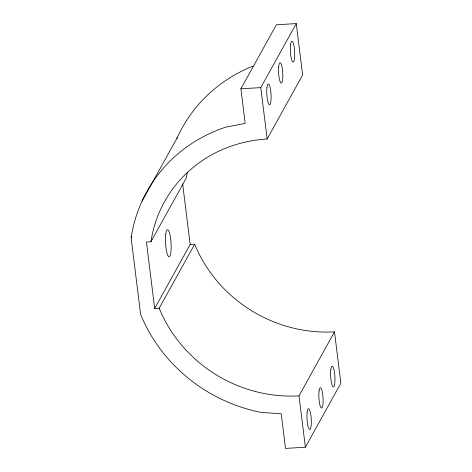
<?xml version="1.0" encoding="UTF-8"?>
<svg xmlns="http://www.w3.org/2000/svg" width="472" height="472" viewBox="0 0 472 472"><rect width="100%" height="100%" fill="white"/><g stroke="black" fill="none" stroke-linecap="round" stroke-linejoin="round"><path stroke-width="0.71" d="M141.93 201.367L177.425 137.34M305.384 447.226L299.012 395.855A135.564 126.472 29 0 1 159.194 308.216L154.674 308.481L190.169 244.461L194.682 244.195A135.564 126.472 29 0 0 334.5 331.834L340.873 383.205L305.384 447.226L285.507 448.4L281.212 413.779L261.335 412.416A155.896 145.447 29 0 1 140.609 314.334L131.127 237.882L131.835 236.602M154.674 308.481L146.432 242.006L150.946 241.735L186.434 177.714A135.564 126.472 29 0 1 187.307 172.634M131.127 237.882A155.896 145.447 29 0 1 225.94 127.092L245.192 123.422L240.897 88.795L276.391 24.774L296.268 23.6L302.641 74.971L267.152 138.998A135.564 126.472 29 0 0 150.946 241.735M267.152 138.998L260.78 87.627L296.268 23.6M159.194 308.216L194.682 244.195M299.012 395.855L334.5 331.834M240.897 88.795L260.78 87.627M182.646 183.826L190.169 244.461M176.829 138.662A155.896 145.447 29 0 1 253.128 66.074M165.766 234A13.558 2.744 86.6 0 0 168.427 256.42A13.558 2.744 86.6 0 0 170.705 239.274A13.558 2.744 86.6 0 0 165.766 234M278.651 67.095A10.166 2.059 86.6 0 0 281.058 83.037A10.166 2.059 86.6 0 0 282.297 68.646A10.166 2.059 86.6 0 0 278.651 67.095M266.951 87.491A10.419 2.106 86.6 0 0 269.07 104.583A10.419 2.106 86.6 0 0 270.739 91.114A10.419 2.106 86.6 0 0 266.951 87.491M290.551 44.751A10.419 2.106 86.6 0 0 292.669 61.844A10.419 2.106 86.6 0 0 294.339 48.374A10.419 2.106 86.6 0 0 290.551 44.751M319.101 390.846A10.166 2.059 86.6 0 0 321.037 407.749A10.166 2.059 86.6 0 0 322.807 395.111A10.166 2.059 86.6 0 0 319.101 390.846M330.819 369.694A10.419 2.106 86.6 0 0 332.943 386.786A10.419 2.106 86.6 0 0 334.607 373.317A10.419 2.106 86.6 0 0 330.819 369.694M307.16 412.144A10.419 2.106 86.6 0 0 309.278 429.237A10.419 2.106 86.6 0 0 310.948 415.773A10.419 2.106 86.6 0 0 307.16 412.144"/></g></svg>
